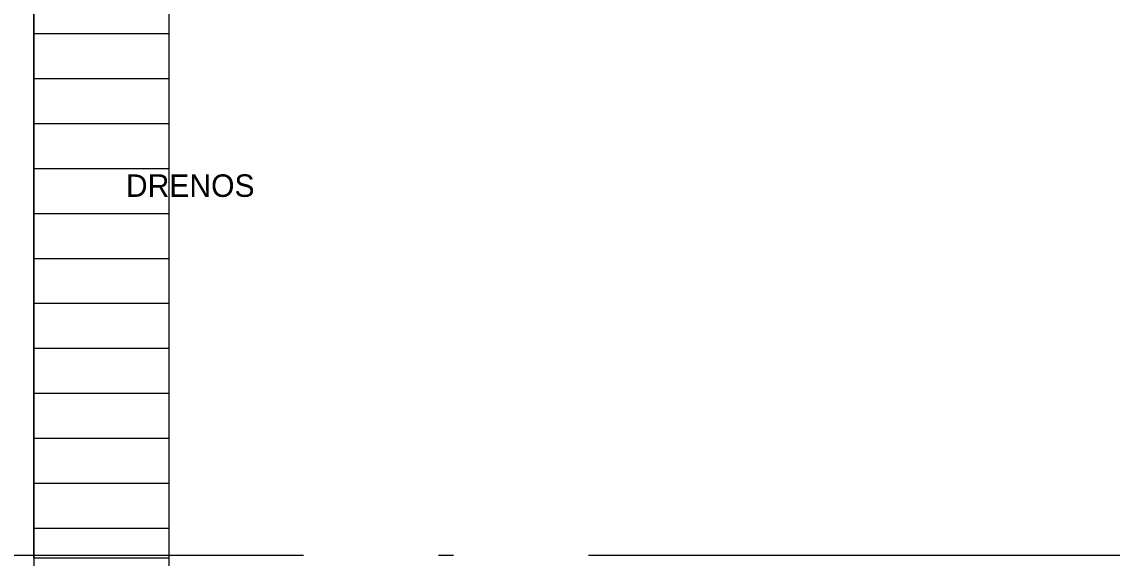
# Model space of a CAD drawing. Header units: inches. Extents: x 13 to 261, y -112 to -47.
# Drawn here: x 17.97 to 25.24, y -78.73 to -75.15 of the extents above; entities that cross this region are included whole.
import ezdxf

# ---------------------------------------------------------------- set-up
doc = ezdxf.new("R2010")
doc.units = ezdxf.units.IN
doc.header["$MEASUREMENT"] = 0
doc.linetypes.add('ACAD_ISO04W100', pattern=[30, 24, -3, 0, -3])
for name, color, linetype, lineweight in [('BANQUETA', 2, 'Continuous', 18), ('CAJONES', 3, 'Continuous', 20), ('EJES', 1, 'ACAD_ISO04W100', 13), ('TEXTOS', 124, 'Continuous', 30)]:
    doc.layers.add(name, color=color, linetype=linetype, lineweight=lineweight)

msp = doc.modelspace()

# ---------------------------------------------------------------- linework, layer by layer
at = {"layer": 'BANQUETA'}
msp.add_line((18.0507, -64.4268), (18.0507, -82.4268), dxfattribs=at)
at = {"layer": 'CAJONES'}
msp.add_line((18.9507, -78.7268), (18.9507, -83.7268), dxfattribs=at)
at = {"layer": 'EJES'}
for p, q in [((18.0507, -78.7268), (18.0507, -65.3268)), ((18.9507, -65.3268), (18.9507, -78.7268)), ((18.9507, -78.7268), (18.0507, -78.7268))]:
    msp.add_line(p, q, dxfattribs=at)
at = {"layer": 'EJES', "ltscale": 0.3}
for p, q in [((18.0507, -75.2268), (18.9507, -75.2268)), ((18.0507, -75.5268), (18.9507, -75.5268)), ((18.0507, -75.8268), (18.9507, -75.8268)), ((18.0507, -76.1268), (18.9507, -76.1268)), ((18.0507, -76.4268), (18.9507, -76.4268)), ((18.0507, -76.7268), (18.9507, -76.7268)), ((18.0507, -77.0268), (18.9507, -77.0268)), ((18.0507, -77.3268), (18.9507, -77.3268)), ((18.0507, -77.6268), (18.9507, -77.6268)), ((18.0507, -77.9268), (18.9507, -77.9268)), ((18.0507, -77.9268), (18.9507, -77.9268)), ((18.0507, -78.2268), (18.9507, -78.2268)), ((18.0507, -78.5268), (18.9507, -78.5268))]:
    msp.add_line(p, q, dxfattribs=at)
at = {"layer": 'EJES', "color": 1, "ltscale": 0.3}
msp.add_line((12.6505, -78.7073), (28.5507, -78.7073), dxfattribs=at)

# ---------------------------------------------------------------- texts
at = {"layer": 'TEXTOS', "color": 0}
msp.add_text('DRENOS', height=0.15, dxfattribs=at).set_placement((18.6652, -76.3168))

doc.saveas('drawing.dxf')
